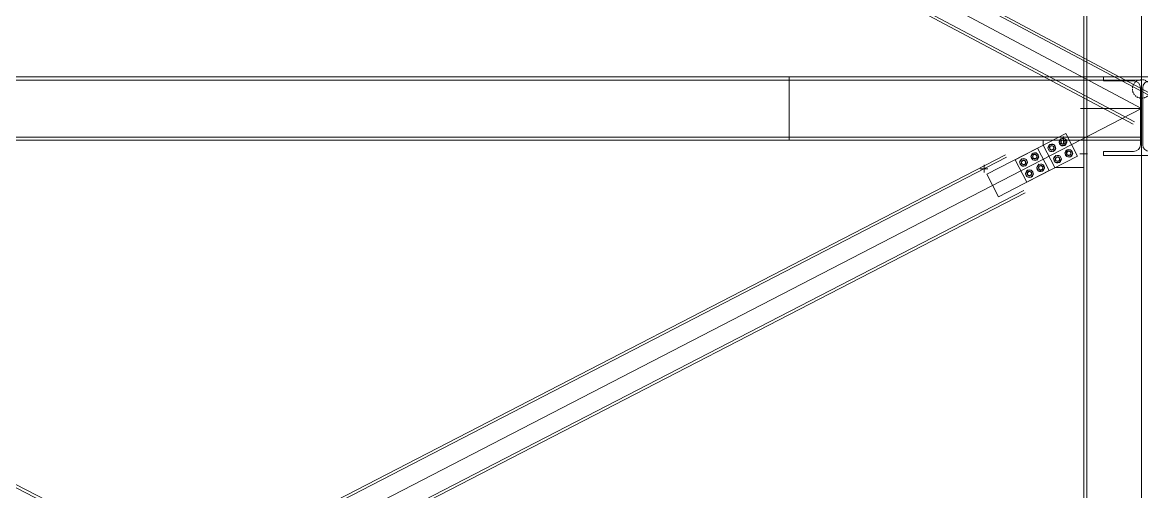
# Model space of a CAD drawing. Header units: millimetres. Extents: x -6949 to 83354, y -55091 to 16861.
# Drawn here: x 18084 to 22500, y 2362 to 4216 of the extents above; entities that cross this region are included whole.
import ezdxf

# ---------------------------------------------------------------- set-up
doc = ezdxf.new("R2010")
doc.units = ezdxf.units.MM
doc.linetypes.add('Tratteggio lungo', pattern=[9.525, 6.35, -3.175])
doc.layers.add('A-DETL', color=7, linetype='Continuous', lineweight=18, true_color=0x00a600)
for name, color, linetype, lineweight in [('S-BEAM', 7, 'Continuous', 18), ('S-COLS', 7, 'Continuous', 18), ('S-FSTN', 7, 'Continuous', 18)]:
    doc.layers.add(name, color=color, linetype=linetype, lineweight=lineweight)

# ---------------------------------------------------------------- blocks, each defined once
blk = doc.blocks.new('h-wide flange beams - HE320A-552742-Est')
at = {"layer": 'S-BEAM'}
for p, q in [((22650.00072, 4000), (22350.00072, 4000)), ((22350.00072, 4000), (22350.00072, 3984.5)), ((22350.00072, 3984.5), (22350.00072, 4000)), ((22350.00072, 4000), (22650.00072, 4000)), ((22350.00072, 4000), (22350.00072, 4000)), ((22350.00072, 3984.5), (22468.50072, 3984.5)), ((22468.50072, 3984.5), (22350.00072, 3984.5)), ((22350.00072, 3984.5), (22350.00072, 3984.5)), ((22531.50072, 3984.5), (22650.00072, 3984.5)), ((22650.00072, 3984.5), (22531.50072, 3984.5)), ((22650.00072, 3984.5), (22650.00072, 4000)), ((22650.00072, 4000), (22650.00072, 3984.5)), ((22650.00072, 4000), (22650.00072, 4000)), ((22650.00072, 3984.5), (22650.00072, 3984.5)), ((22495.50072, 3957.5), (22495.50072, 3732.5)), ((22495.50072, 3732.5), (22495.50072, 3957.5)), ((22504.50072, 3732.5), (22504.50072, 3957.5)), ((22504.50072, 3957.5), (22504.50072, 3732.5)), ((22468.50072, 3705.5), (22350.00072, 3705.5)), ((22350.00072, 3705.5), (22350.00072, 3690)), ((22350.00072, 3690), (22350.00072, 3705.5)), ((22350.00072, 3705.5), (22468.50072, 3705.5)), ((22350.00072, 3705.5), (22350.00072, 3705.5)), ((22350.00072, 3690), (22650.00072, 3690)), ((22650.00072, 3690), (22350.00072, 3690)), ((22350.00072, 3690), (22350.00072, 3690)), ((22650.00072, 3705.5), (22531.50072, 3705.5)), ((22531.50072, 3705.5), (22650.00072, 3705.5)), ((22650.00072, 3690), (22650.00072, 3705.5)), ((22650.00072, 3705.5), (22650.00072, 3690)), ((22650.00072, 3705.5), (22650.00072, 3705.5)), ((22650.00072, 3690), (22650.00072, 3690))]:
    blk.add_line(p, q, dxfattribs=at)
for centre, start, end in [((22468.50072, 3957.5), 0, 90), ((22468.50072, 3957.5), 0, 90), ((22531.50072, 3957.5), 90, 180), ((22531.50072, 3957.5), 90, 180), ((22468.50072, 3732.5), 270, 0), ((22468.50072, 3732.5), 270, 0), ((22531.50072, 3732.5), 180, 270), ((22531.50072, 3732.5), 180, 270)]:
    blk.add_arc(centre, 27, start, end, dxfattribs=at)

msp = doc.modelspace()

# ---------------------------------------------------------------- linework, layer by layer
at = {"layer": 'A-DETL'}
for p, q in [((15000, 7875), (22500, 3875)), ((22499.5, 7875), (22499.5, 3875)), ((22500, 3875), (15000, 0)), ((22258.5, 3875), (22500, 3875)), ((22500, 0), (22500, 3875)), ((22500, 3875), (22500, 0)), ((22500, 3690), (22500, 0))]:
    msp.add_line(p, q, dxfattribs=at)
at = {"layer": 'S-BEAM'}
for p, q in [((22528.2, 3927.8), (19157.6, 5725.5)), ((22532.9, 3936.6), (19162.3, 5734.3)), ((19096.5, 5611), (22467.1, 3813.4)), ((19101.2, 5619.8), (22471.8, 3822.2)), ((21110, 4000), (15865, 4000)), ((21110, 3987.5), (15865, 3987.5)), ((21110, 3987.5), (15865, 3987.5)), ((21110, 3987.5), (15865, 3987.5)), ((21110, 3987.5), (21110, 4000)), ((21110, 4000), (22500, 4000)), ((21110, 4000), (21110, 3987.5)), ((22500, 3987.5), (21110, 3987.5)), ((21110, 3963.5), (21110, 3987.5)), ((21110, 3987.5), (21110, 3963.5)), ((21110, 3987.5), (22500, 3987.5)), ((21110, 3987.5), (22500, 3987.5)), ((21110, 3963.5), (21110, 3987.5)), ((21110, 3987.5), (21110, 3963.5)), ((22500, 4000), (22500, 3987.5)), ((22500, 3963.5), (22500, 3987.5)), ((22500, 3987.5), (22500, 3963.5)), ((21110, 3786.5), (21110, 3963.5)), ((21110, 3963.5), (21110, 3786.5)), ((22500, 3963.5), (22500, 3786.5)), ((15865, 3762.5), (21110, 3762.5)), ((21110, 3762.5), (15865, 3762.5)), ((21110, 3762.5), (15865, 3762.5)), ((21110, 3762.5), (21110, 3786.5)), ((21110, 3786.5), (21110, 3762.5)), ((21110, 3762.5), (21110, 3786.5)), ((21110, 3786.5), (21110, 3762.5)), ((21110, 3762.5), (22500, 3762.5)), ((21110, 3750), (21110, 3762.5)), ((21110, 3762.5), (22500, 3762.5)), ((21110, 3762.5), (22500, 3762.5)), ((21110, 3762.5), (21110, 3750)), ((22500, 3762.5), (22500, 3786.5)), ((22500, 3786.5), (22500, 3762.5)), ((22500, 3762.5), (22500, 3750)), ((21110, 3750), (15865, 3750)), ((21110, 3750), (22500, 3750)), ((18376.7, 2213.8), (15532.6, 3683.3)), ((21962.8, 3692.2), (15619, 414.6)), ((21967.4, 3683.3), (15623.6, 405.7)), ((15691.7, 273.9), (22035.5, 3551.5)), ((15696.3, 265), (22040.1, 3542.7))]:
    msp.add_line(p, q, dxfattribs=at)
at = {"layer": 'S-COLS'}
for p, q in [((22271.5, 12000), (22271.5, 20)), ((22284.5, 12000), (22284.5, 20))]:
    msp.add_line(p, q, dxfattribs=at)
at = {"layer": 'S-FSTN'}
for p, q in [((22200.6, 3776.6), (22000.7, 3673.3)), ((22200.6, 3776.6), (22000.7, 3673.3)), ((22182.7, 3756.8), (22174.3, 3743.6)), ((22182.7, 3756.8), (22174.3, 3743.6)), ((22198.3, 3756), (22182.7, 3756.8)), ((22198.3, 3756), (22182.7, 3756.8)), ((22191.6, 3765), (22191.6, 3735)), ((22205.4, 3742.2), (22198.3, 3756)), ((22205.4, 3742.2), (22198.3, 3756)), ((22246.5, 3687.7), (22200.6, 3776.6)), ((22246.5, 3687.7), (22200.6, 3776.6)), ((22089.5, 3719.2), (21889.6, 3615.9)), ((22135.4, 3630.4), (22089.5, 3719.2)), ((22184.3, 3750), (22111.8, 3750)), ((22111.8, 3750), (22111.8, 3730.7)), ((22111.8, 3730.7), (22157.7, 3641.8)), ((22138.3, 3733.8), (22129.9, 3720.7)), ((22138.3, 3733.8), (22129.9, 3720.7)), ((22129.9, 3720.7), (22137, 3706.8)), ((22129.9, 3720.7), (22137, 3706.8)), ((22153.9, 3733.1), (22138.3, 3733.8)), ((22153.9, 3733.1), (22138.3, 3733.8)), ((22152.6, 3706.1), (22161, 3719.2)), ((22152.6, 3706.1), (22161, 3719.2)), ((22161, 3719.2), (22153.9, 3733.1)), ((22161, 3719.2), (22153.9, 3733.1)), ((22174.3, 3743.6), (22181.4, 3729.8)), ((22174.3, 3743.6), (22181.4, 3729.8)), ((22206.6, 3750), (22176.6, 3750)), ((22181.4, 3729.8), (22197, 3729.1)), ((22181.4, 3729.8), (22197, 3729.1)), ((22271.5, 3750), (22195.4, 3750)), ((22197, 3729.1), (22205.4, 3742.2)), ((22197, 3729.1), (22205.4, 3742.2)), ((22205.7, 3712.3), (22197.2, 3699.2)), ((22205.7, 3712.3), (22197.2, 3699.2)), ((22221.2, 3711.6), (22205.7, 3712.3)), ((22221.2, 3711.6), (22205.7, 3712.3)), ((22228.4, 3697.8), (22221.2, 3711.6)), ((22228.4, 3697.8), (22221.2, 3711.6)), ((22271.5, 3641.8), (22271.5, 3750)), ((22271.5, 3710.9), (22271.5, 3680.9)), ((22000.7, 3673.3), (22046.6, 3584.5)), ((22000.7, 3673.3), (22046.6, 3584.5)), ((22027.2, 3676.4), (22018.8, 3663.3)), ((22027.2, 3676.4), (22018.8, 3663.3)), ((22042.8, 3675.7), (22027.2, 3676.4)), ((22042.8, 3675.7), (22027.2, 3676.4)), ((22050, 3661.8), (22042.8, 3675.7)), ((22050, 3661.8), (22042.8, 3675.7)), ((22046.6, 3584.5), (22246.5, 3687.7)), ((22046.6, 3584.5), (22246.5, 3687.7)), ((22071.7, 3699.4), (22063.2, 3686.3)), ((22071.7, 3699.4), (22063.2, 3686.3)), ((22063.2, 3686.3), (22070.4, 3672.4)), ((22063.2, 3686.3), (22070.4, 3672.4)), ((22070.4, 3672.4), (22086, 3671.7)), ((22070.4, 3672.4), (22086, 3671.7)), ((22087.2, 3698.6), (22071.7, 3699.4)), ((22087.2, 3698.6), (22071.7, 3699.4)), ((22086, 3671.7), (22094.4, 3684.8)), ((22086, 3671.7), (22094.4, 3684.8)), ((22094.4, 3684.8), (22087.2, 3698.6)), ((22094.4, 3684.8), (22087.2, 3698.6)), ((22137, 3706.8), (22152.6, 3706.1)), ((22137, 3706.8), (22152.6, 3706.1)), ((22161.2, 3689.4), (22152.8, 3676.3)), ((22161.2, 3689.4), (22152.8, 3676.3)), ((22152.8, 3676.3), (22160, 3662.4)), ((22152.8, 3676.3), (22160, 3662.4)), ((22176.8, 3688.7), (22161.2, 3689.4)), ((22176.8, 3688.7), (22161.2, 3689.4)), ((22175.5, 3661.7), (22184, 3674.8)), ((22175.5, 3661.7), (22184, 3674.8)), ((22184, 3674.8), (22176.8, 3688.7)), ((22184, 3674.8), (22176.8, 3688.7)), ((22197.2, 3699.2), (22204.4, 3685.4)), ((22197.2, 3699.2), (22204.4, 3685.4)), ((22204.4, 3685.4), (22220, 3684.6)), ((22204.4, 3685.4), (22220, 3684.6)), ((22220, 3684.6), (22228.4, 3697.8)), ((22220, 3684.6), (22228.4, 3697.8)), ((22286.5, 3695.9), (22256.5, 3695.9)), ((21893.6, 3637.4), (21863.6, 3637.4)), ((21878.6, 3652.4), (21878.6, 3622.4)), ((21935.6, 3527.1), (22135.4, 3630.4)), ((22018.8, 3663.3), (22026, 3649.5)), ((22018.8, 3663.3), (22026, 3649.5)), ((22026, 3649.5), (22041.5, 3648.7)), ((22026, 3649.5), (22041.5, 3648.7)), ((22041.5, 3648.7), (22050, 3661.8)), ((22041.5, 3648.7), (22050, 3661.8)), ((22050.2, 3632), (22041.8, 3618.9)), ((22050.2, 3632), (22041.8, 3618.9)), ((22065.8, 3631.3), (22050.2, 3632)), ((22065.8, 3631.3), (22050.2, 3632)), ((22072.9, 3617.4), (22065.8, 3631.3)), ((22072.9, 3617.4), (22065.8, 3631.3)), ((22094.6, 3655), (22086.2, 3641.8)), ((22094.6, 3655), (22086.2, 3641.8)), ((22086.2, 3641.8), (22093.3, 3628)), ((22086.2, 3641.8), (22093.3, 3628)), ((22093.3, 3628), (22108.9, 3627.3)), ((22093.3, 3628), (22108.9, 3627.3)), ((22110.2, 3654.2), (22094.6, 3655)), ((22110.2, 3654.2), (22094.6, 3655)), ((22108.9, 3627.3), (22117.3, 3640.4)), ((22108.9, 3627.3), (22117.3, 3640.4)), ((22117.3, 3640.4), (22110.2, 3654.2)), ((22117.3, 3640.4), (22110.2, 3654.2)), ((22157.7, 3641.8), (22271.5, 3641.8)), ((22160, 3662.4), (22175.5, 3661.7)), ((22160, 3662.4), (22175.5, 3661.7)), ((21889.6, 3615.9), (21935.6, 3527.1)), ((22041.8, 3618.9), (22048.9, 3605)), ((22041.8, 3618.9), (22048.9, 3605)), ((22048.9, 3605), (22064.5, 3604.3)), ((22048.9, 3605), (22064.5, 3604.3)), ((22064.5, 3604.3), (22072.9, 3617.4)), ((22064.5, 3604.3), (22072.9, 3617.4))]:
    msp.add_line(p, q, dxfattribs=at)
msp.add_lwpolyline([(15537.2, 3692.2), (18381.3, 2222.7), (18304, 2073.2), (15459.9, 3542.7)], dxfattribs=at)
at = {"layer": 'S-FSTN', "color": 1, "linetype": 'Tratteggio lungo', "true_color": 0xff0000}
for start, end in [(0, 180), (180, 360)]:
    msp.add_arc((22500, 3952.7), 36.6, start, end, dxfattribs=at)
at = {"layer": 'S-FSTN'}
for centre, radius, start, end in [((22189.9, 3742.9), 15, 27.3239, 207.3239), ((22189.9, 3742.9), 15, 27.3239, 207.3239), ((22145.4, 3720), 15, 27.3239, 207.3239), ((22145.4, 3720), 15, 27.3239, 207.3239), ((22145.4, 3720), 15, 207.3239, 27.3239), ((22145.4, 3720), 15, 207.3239, 27.3239), ((22145.4, 3720), 9, 27.3239, 207.3239), ((22145.4, 3720), 9, 27.3239, 207.3239), ((22145.4, 3720), 9, 27.3239, 207.3239), ((22145.4, 3720), 8, 27.3239, 207.3239), ((22145.4, 3720), 8, 27.3239, 207.3239), ((22145.4, 3720), 9, 207.3239, 27.3239), ((22145.4, 3720), 9, 207.3239, 27.3239), ((22145.4, 3720), 9, 207.3239, 27.3239), ((22145.4, 3720), 8, 207.3239, 27.3239), ((22145.4, 3720), 8, 207.3239, 27.3239), ((22189.9, 3742.9), 15, 207.3239, 27.3239), ((22189.9, 3742.9), 15, 207.3239, 27.3239), ((22189.9, 3742.9), 9, 27.3239, 207.3239), ((22189.9, 3742.9), 9, 27.3239, 207.3239), ((22189.9, 3742.9), 9, 127.9491, 207.3239), ((22189.9, 3742.9), 8, 27.3239, 207.3239), ((22189.9, 3742.9), 8, 27.3239, 207.3239), ((22189.9, 3742.9), 9, 207.3239, 27.3239), ((22189.9, 3742.9), 9, 207.3239, 27.3239), ((22189.9, 3742.9), 9, 207.3239, 27.3239), ((22189.9, 3742.9), 8, 207.3239, 27.3239), ((22189.9, 3742.9), 8, 207.3239, 27.3239), ((22189.9, 3742.9), 9, 27.3239, 52.0509), ((22212.8, 3698.5), 15, 27.3239, 207.3239), ((22212.8, 3698.5), 15, 27.3239, 207.3239), ((22034.4, 3662.6), 15, 27.3239, 207.3239), ((22034.4, 3662.6), 15, 27.3239, 207.3239), ((22034.4, 3662.6), 15, 207.3239, 27.3239), ((22034.4, 3662.6), 15, 207.3239, 27.3239), ((22034.4, 3662.6), 9, 27.3239, 207.3239), ((22034.4, 3662.6), 9, 27.3239, 207.3239), ((22034.4, 3662.6), 9, 27.3239, 207.3239), ((22034.4, 3662.6), 8, 27.3239, 207.3239), ((22034.4, 3662.6), 8, 27.3239, 207.3239), ((22034.4, 3662.6), 9, 207.3239, 27.3239), ((22034.4, 3662.6), 9, 207.3239, 27.3239), ((22034.4, 3662.6), 9, 207.3239, 27.3239), ((22034.4, 3662.6), 8, 207.3239, 27.3239), ((22034.4, 3662.6), 8, 207.3239, 27.3239), ((22078.8, 3685.5), 15, 27.3239, 207.3239), ((22078.8, 3685.5), 15, 27.3239, 207.3239), ((22078.8, 3685.5), 15, 207.3239, 27.3239), ((22078.8, 3685.5), 15, 207.3239, 27.3239), ((22078.8, 3685.5), 9, 27.3239, 207.3239), ((22078.8, 3685.5), 9, 27.3239, 207.3239), ((22078.8, 3685.5), 9, 27.3239, 207.3239), ((22078.8, 3685.5), 8, 27.3239, 207.3239), ((22078.8, 3685.5), 8, 27.3239, 207.3239), ((22078.8, 3685.5), 9, 207.3239, 27.3239), ((22078.8, 3685.5), 9, 207.3239, 27.3239), ((22078.8, 3685.5), 9, 207.3239, 27.3239), ((22078.8, 3685.5), 8, 207.3239, 27.3239), ((22078.8, 3685.5), 8, 207.3239, 27.3239), ((22168.4, 3675.5), 15, 27.3239, 207.3239), ((22168.4, 3675.5), 15, 27.3239, 207.3239), ((22168.4, 3675.5), 15, 207.3239, 27.3239), ((22168.4, 3675.5), 15, 207.3239, 27.3239), ((22168.4, 3675.5), 9, 27.3239, 207.3239), ((22168.4, 3675.5), 9, 27.3239, 207.3239), ((22168.4, 3675.5), 9, 27.3239, 207.3239), ((22168.4, 3675.5), 8, 27.3239, 207.3239), ((22168.4, 3675.5), 8, 27.3239, 207.3239), ((22168.4, 3675.5), 9, 207.3239, 27.3239), ((22168.4, 3675.5), 9, 207.3239, 27.3239), ((22168.4, 3675.5), 9, 207.3239, 27.3239), ((22168.4, 3675.5), 8, 207.3239, 27.3239), ((22168.4, 3675.5), 8, 207.3239, 27.3239), ((22212.8, 3698.5), 15, 207.3239, 27.3239), ((22212.8, 3698.5), 15, 207.3239, 27.3239), ((22212.8, 3698.5), 9, 27.3239, 207.3239), ((22212.8, 3698.5), 9, 27.3239, 207.3239), ((22212.8, 3698.5), 9, 27.3239, 207.3239), ((22212.8, 3698.5), 8, 27.3239, 207.3239), ((22212.8, 3698.5), 8, 27.3239, 207.3239), ((22212.8, 3698.5), 9, 207.3239, 27.3239), ((22212.8, 3698.5), 9, 207.3239, 27.3239), ((22212.8, 3698.5), 9, 207.3239, 27.3239), ((22212.8, 3698.5), 8, 207.3239, 27.3239), ((22212.8, 3698.5), 8, 207.3239, 27.3239), ((22057.3, 3618.2), 15, 27.3239, 207.3239), ((22057.3, 3618.2), 15, 27.3239, 207.3239), ((22057.3, 3618.2), 15, 207.3239, 27.3239), ((22057.3, 3618.2), 15, 207.3239, 27.3239), ((22057.3, 3618.2), 9, 27.3239, 207.3239), ((22057.3, 3618.2), 9, 27.3239, 207.3239), ((22057.3, 3618.2), 9, 27.3239, 207.3239), ((22057.3, 3618.2), 8, 27.3239, 207.3239), ((22057.3, 3618.2), 8, 27.3239, 207.3239), ((22057.3, 3618.2), 9, 207.3239, 27.3239), ((22057.3, 3618.2), 9, 207.3239, 27.3239), ((22057.3, 3618.2), 9, 207.3239, 27.3239), ((22057.3, 3618.2), 8, 207.3239, 27.3239), ((22057.3, 3618.2), 8, 207.3239, 27.3239), ((22101.8, 3641.1), 15, 27.3239, 207.3239), ((22101.8, 3641.1), 15, 27.3239, 207.3239), ((22101.8, 3641.1), 15, 207.3239, 27.3239), ((22101.8, 3641.1), 15, 207.3239, 27.3239), ((22101.8, 3641.1), 9, 27.3239, 207.3239), ((22101.8, 3641.1), 9, 27.3239, 207.3239), ((22101.8, 3641.1), 9, 27.3239, 207.3239), ((22101.8, 3641.1), 8, 27.3239, 207.3239), ((22101.8, 3641.1), 8, 27.3239, 207.3239), ((22101.8, 3641.1), 9, 207.3239, 27.3239), ((22101.8, 3641.1), 9, 207.3239, 27.3239), ((22101.8, 3641.1), 9, 207.3239, 27.3239), ((22101.8, 3641.1), 8, 207.3239, 27.3239), ((22101.8, 3641.1), 8, 207.3239, 27.3239)]:
    msp.add_arc(centre, radius, start, end, dxfattribs=at)

# ---------------------------------------------------------------- block references
at = {"layer": 'S-BEAM'}
msp.add_blockref('h-wide flange beams - HE320A-552742-Est', (0, 0), dxfattribs=at)
msp.add_blockref('h-wide flange beams - HE320A-552742-Est', (0, 0), dxfattribs=at)

doc.saveas('drawing.dxf')
